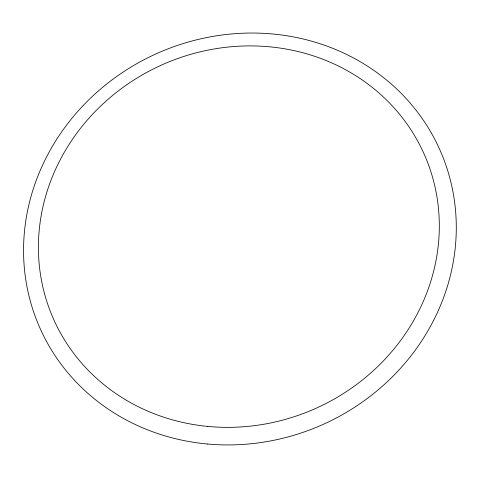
<?xml version="1.0" encoding="UTF-8"?>
<svg xmlns="http://www.w3.org/2000/svg" width="479" height="479" viewBox="0 0 479 479"><rect width="100%" height="100%" fill="white"/><g stroke="black" fill="none" stroke-linecap="round" stroke-linejoin="round"><path stroke-width="0.72" d="M207.539 444.015A218.927 203.228 -24.2 0 0 441.381 153.316A218.927 203.228 -24.2 0 0 70.844 119.624A218.927 203.228 -24.2 0 0 207.539 444.015M207.509 426.388A202.839 188.187 -24.2 0 0 425.993 158.399A202.839 188.187 -24.2 0 0 83.071 125.103A202.839 188.187 -24.2 0 0 207.509 426.388"/></g></svg>
